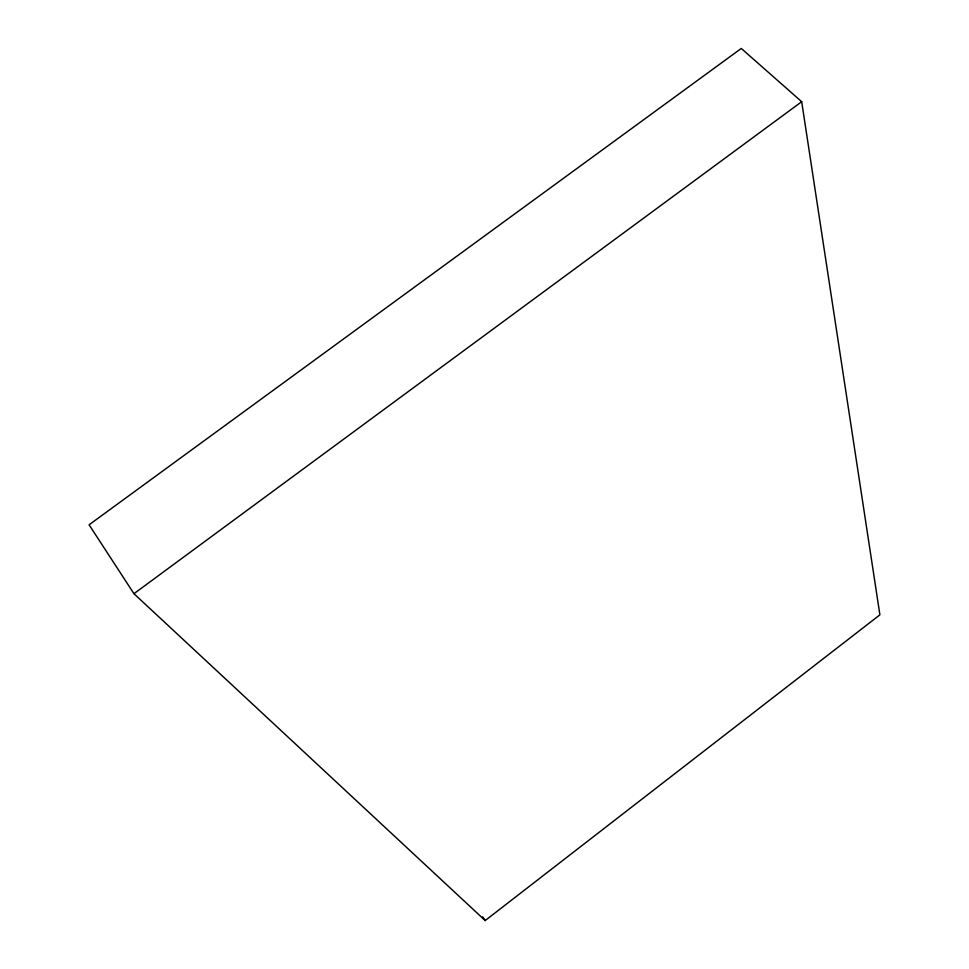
<?xml version="1.0" encoding="UTF-8"?>
<svg xmlns="http://www.w3.org/2000/svg" width="969" height="969" viewBox="0 0 969 969"><rect width="100%" height="100%" fill="white"/><g stroke="black" fill="none" stroke-linecap="round" stroke-linejoin="round"><path stroke-width="1.45" d="M485.19 920.55L879.9 614.843L801.69 101.697L741.273 48.45L89.1 524.798L133.952 593.694L485.19 920.55L482.61 916.856M133.952 593.694L801.69 101.697"/></g></svg>
